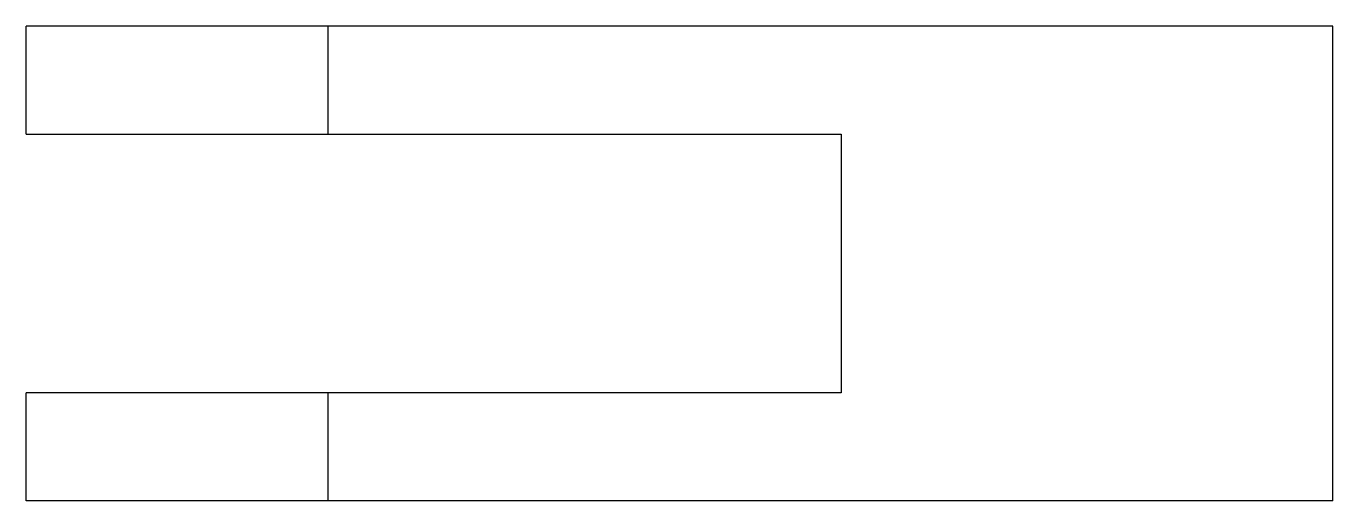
# Model space of a CAD drawing. Header units: metres. Extents: x -17.8 to 42.8, y -22 to 0.
import ezdxf

# ---------------------------------------------------------------- set-up
doc = ezdxf.new("R2010")
doc.units = ezdxf.units.M

msp = doc.modelspace()

# ---------------------------------------------------------------- linework, layer by layer
for points in [[(-17.8, -5), (-17.8, -4.9), (-17.8, -4.8), (-17.8, -4.7), (-17.8, -4.6), (-17.8, -4.5), (-17.8, -4.4), (-17.8, -4.3), (-17.8, -4.2), (-17.8, -4.1), (-17.8, -4), (-17.8, -3.9), (-17.8, -3.8), (-17.8, -3.7), (-17.8, -3.6), (-17.8, -3.5), (-17.8, -3.4), (-17.8, -3.3), (-17.8, -3.2), (-17.8, -3.1), (-17.8, -3), (-17.8, -2.9), (-17.8, -2.8), (-17.8, -2.7), (-17.8, -2.6), (-17.8, -2.5), (-17.8, -2.4), (-17.8, -2.3), (-17.8, -2.2), (-17.8, -2.1), (-17.8, -2), (-17.8, -1.9), (-17.8, -1.8), (-17.8, -1.7), (-17.8, -1.6), (-17.8, -1.5), (-17.8, -1.4), (-17.8, -1.3), (-17.8, -1.2), (-17.8, -1.1), (-17.8, -1), (-17.8, -0.9), (-17.8, -0.8), (-17.8, -0.7), (-17.8, -0.6), (-17.8, -0.5), (-17.8, -0.4), (-17.8, -0.3), (-17.8, -0.2), (-17.8, -0.1), (-17.8, 0)], [(-3.8, 0), (-3.849, 0), (-3.898, 0), (-3.947, 0), (-4.038, 0), (-4.183, 0), (-4.328, 0), (-4.473, 0), (-4.693, 0), (-4.927, 0), (-5.16, 0), (-5.416, 0), (-5.726, 0), (-6.037, 0), (-6.347, 0), (-6.701, 0), (-7.073, 0), (-7.444, 0), (-7.822, 0), (-8.236, 0), (-8.651, 0), (-9.065, 0), (-9.492, 0), (-9.928, 0), (-10.364, 0), (-10.8, 0), (-11.236, 0), (-11.672, 0), (-12.108, 0), (-12.535, 0), (-12.949, 0), (-13.364, 0), (-13.778, 0), (-14.156, 0), (-14.527, 0), (-14.899, 0), (-15.253, 0), (-15.563, 0), (-15.874, 0), (-16.184, 0), (-16.44, 0), (-16.673, 0), (-16.907, 0), (-17.127, 0), (-17.272, 0), (-17.417, 0), (-17.562, 0), (-17.653, 0), (-17.702, 0), (-17.751, 0), (-17.8, 0)], [(-3.8, -5), (-3.8, -4.9), (-3.8, -4.8), (-3.8, -4.7), (-3.8, -4.6), (-3.8, -4.5), (-3.8, -4.4), (-3.8, -4.3), (-3.8, -4.2), (-3.8, -4.1), (-3.8, -4), (-3.8, -3.9), (-3.8, -3.8), (-3.8, -3.7), (-3.8, -3.6), (-3.8, -3.5), (-3.8, -3.4), (-3.8, -3.3), (-3.8, -3.2), (-3.8, -3.1), (-3.8, -3), (-3.8, -2.9), (-3.8, -2.8), (-3.8, -2.7), (-3.8, -2.6), (-3.8, -2.5), (-3.8, -2.4), (-3.8, -2.3), (-3.8, -2.2), (-3.8, -2.1), (-3.8, -2), (-3.8, -1.9), (-3.8, -1.8), (-3.8, -1.7), (-3.8, -1.6), (-3.8, -1.5), (-3.8, -1.4), (-3.8, -1.3), (-3.8, -1.2), (-3.8, -1.1), (-3.8, -1), (-3.8, -0.9), (-3.8, -0.8), (-3.8, -0.7), (-3.8, -0.6), (-3.8, -0.5), (-3.8, -0.4), (-3.8, -0.3), (-3.8, -0.2), (-3.8, -0.1), (-3.8, 0)], [(42.8, 0), (41.868, 0), (40.936, 0), (40.004, 0), (39.072, 0), (38.14, 0), (37.208, 0), (36.276, 0), (35.344, 0), (34.412, 0), (33.48, 0), (32.548, 0), (31.616, 0), (30.684, 0), (29.752, 0), (28.82, 0), (27.888, 0), (26.956, 0), (26.024, 0), (25.092, 0), (24.16, 0), (23.228, 0), (22.296, 0), (21.364, 0), (20.432, 0), (19.5, 0), (18.568, 0), (17.636, 0), (16.704, 0), (15.772, 0), (14.84, 0), (13.908, 0), (12.976, 0), (12.044, 0), (11.112, 0), (10.18, 0), (9.248, 0), (8.316, 0), (7.384, 0), (6.452, 0), (5.52, 0), (4.588, 0), (3.656, 0), (2.724, 0), (1.792, 0), (0.86, 0), (-0.072, 0), (-1.004, 0), (-1.936, 0), (-2.868, 0), (-3.8, 0)], [(42.8, -22), (42.8, -21.56), (42.8, -21.12), (42.8, -20.68), (42.8, -20.24), (42.8, -19.8), (42.8, -19.36), (42.8, -18.92), (42.8, -18.48), (42.8, -18.04), (42.8, -17.6), (42.8, -17.16), (42.8, -16.72), (42.8, -16.28), (42.8, -15.84), (42.8, -15.4), (42.8, -14.96), (42.8, -14.52), (42.8, -14.08), (42.8, -13.64), (42.8, -13.2), (42.8, -12.76), (42.8, -12.32), (42.8, -11.88), (42.8, -11.44), (42.8, -11), (42.8, -10.56), (42.8, -10.12), (42.8, -9.68), (42.8, -9.24), (42.8, -8.8), (42.8, -8.36), (42.8, -7.92), (42.8, -7.48), (42.8, -7.04), (42.8, -6.6), (42.8, -6.16), (42.8, -5.72), (42.8, -5.28), (42.8, -4.84), (42.8, -4.4), (42.8, -3.96), (42.8, -3.52), (42.8, -3.08), (42.8, -2.64), (42.8, -2.2), (42.8, -1.76), (42.8, -1.32), (42.8, -0.88), (42.8, -0.44), (42.8, 0)], [(-17.8, -5), (-17.751, -5), (-17.702, -5), (-17.653, -5), (-17.562, -5), (-17.417, -5), (-17.272, -5), (-17.127, -5), (-16.907, -5), (-16.673, -5), (-16.44, -5), (-16.184, -5), (-15.874, -5), (-15.563, -5), (-15.253, -5), (-14.899, -5), (-14.527, -5), (-14.156, -5), (-13.778, -5), (-13.364, -5), (-12.949, -5), (-12.535, -5), (-12.108, -5), (-11.672, -5), (-11.236, -5), (-10.8, -5), (-10.364, -5), (-9.928, -5), (-9.492, -5), (-9.065, -5), (-8.651, -5), (-8.236, -5), (-7.822, -5), (-7.444, -5), (-7.073, -5), (-6.701, -5), (-6.347, -5), (-6.037, -5), (-5.726, -5), (-5.416, -5), (-5.16, -5), (-4.927, -5), (-4.693, -5), (-4.473, -5), (-4.328, -5), (-4.183, -5), (-4.038, -5), (-3.947, -5), (-3.898, -5), (-3.849, -5), (-3.8, -5)], [(-3.8, -5), (-3.324, -5), (-2.848, -5), (-2.372, -5), (-1.896, -5), (-1.42, -5), (-0.944, -5), (-0.468, -5), (0.008, -5), (0.484, -5), (0.96, -5), (1.436, -5), (1.912, -5), (2.388, -5), (2.864, -5), (3.34, -5), (3.816, -5), (4.292, -5), (4.768, -5), (5.244, -5), (5.72, -5), (6.196, -5), (6.672, -5), (7.148, -5), (7.624, -5), (8.1, -5), (8.576, -5), (9.052, -5), (9.528, -5), (10.004, -5), (10.48, -5), (10.956, -5), (11.432, -5), (11.908, -5), (12.384, -5), (12.86, -5), (13.336, -5), (13.812, -5), (14.288, -5), (14.764, -5), (15.24, -5), (15.716, -5), (16.192, -5), (16.668, -5), (17.144, -5), (17.62, -5), (18.096, -5), (18.572, -5), (19.048, -5), (19.524, -5), (20, -5)], [(20, -5), (20, -5.24), (20, -5.48), (20, -5.72), (20, -5.96), (20, -6.2), (20, -6.44), (20, -6.68), (20, -6.92), (20, -7.16), (20, -7.4), (20, -7.64), (20, -7.88), (20, -8.12), (20, -8.36), (20, -8.6), (20, -8.84), (20, -9.08), (20, -9.32), (20, -9.56), (20, -9.8), (20, -10.04), (20, -10.28), (20, -10.52), (20, -10.76), (20, -11), (20, -11.24), (20, -11.48), (20, -11.72), (20, -11.96), (20, -12.2), (20, -12.44), (20, -12.68), (20, -12.92), (20, -13.16), (20, -13.4), (20, -13.64), (20, -13.88), (20, -14.12), (20, -14.36), (20, -14.6), (20, -14.84), (20, -15.08), (20, -15.32), (20, -15.56), (20, -15.8), (20, -16.04), (20, -16.28), (20, -16.52), (20, -16.76), (20, -17)], [(-3.8, -17), (-3.849, -17), (-3.898, -17), (-3.947, -17), (-4.038, -17), (-4.183, -17), (-4.328, -17), (-4.473, -17), (-4.693, -17), (-4.927, -17), (-5.16, -17), (-5.416, -17), (-5.726, -17), (-6.037, -17), (-6.347, -17), (-6.701, -17), (-7.073, -17), (-7.444, -17), (-7.822, -17), (-8.236, -17), (-8.651, -17), (-9.065, -17), (-9.492, -17), (-9.928, -17), (-10.364, -17), (-10.8, -17), (-11.236, -17), (-11.672, -17), (-12.108, -17), (-12.535, -17), (-12.949, -17), (-13.364, -17), (-13.778, -17), (-14.156, -17), (-14.527, -17), (-14.899, -17), (-15.253, -17), (-15.563, -17), (-15.874, -17), (-16.184, -17), (-16.44, -17), (-16.673, -17), (-16.907, -17), (-17.127, -17), (-17.272, -17), (-17.417, -17), (-17.562, -17), (-17.653, -17), (-17.702, -17), (-17.751, -17), (-17.8, -17)], [(-17.8, -22), (-17.8, -21.9), (-17.8, -21.8), (-17.8, -21.7), (-17.8, -21.6), (-17.8, -21.5), (-17.8, -21.4), (-17.8, -21.3), (-17.8, -21.2), (-17.8, -21.1), (-17.8, -21), (-17.8, -20.9), (-17.8, -20.8), (-17.8, -20.7), (-17.8, -20.6), (-17.8, -20.5), (-17.8, -20.4), (-17.8, -20.3), (-17.8, -20.2), (-17.8, -20.1), (-17.8, -20), (-17.8, -19.9), (-17.8, -19.8), (-17.8, -19.7), (-17.8, -19.6), (-17.8, -19.5), (-17.8, -19.4), (-17.8, -19.3), (-17.8, -19.2), (-17.8, -19.1), (-17.8, -19), (-17.8, -18.9), (-17.8, -18.8), (-17.8, -18.7), (-17.8, -18.6), (-17.8, -18.5), (-17.8, -18.4), (-17.8, -18.3), (-17.8, -18.2), (-17.8, -18.1), (-17.8, -18), (-17.8, -17.9), (-17.8, -17.8), (-17.8, -17.7), (-17.8, -17.6), (-17.8, -17.5), (-17.8, -17.4), (-17.8, -17.3), (-17.8, -17.2), (-17.8, -17.1), (-17.8, -17)], [(20, -17), (19.524, -17), (19.048, -17), (18.572, -17), (18.096, -17), (17.62, -17), (17.144, -17), (16.668, -17), (16.192, -17), (15.716, -17), (15.24, -17), (14.764, -17), (14.288, -17), (13.812, -17), (13.336, -17), (12.86, -17), (12.384, -17), (11.908, -17), (11.432, -17), (10.956, -17), (10.48, -17), (10.004, -17), (9.528, -17), (9.052, -17), (8.576, -17), (8.1, -17), (7.624, -17), (7.148, -17), (6.672, -17), (6.196, -17), (5.72, -17), (5.244, -17), (4.768, -17), (4.292, -17), (3.816, -17), (3.34, -17), (2.864, -17), (2.388, -17), (1.912, -17), (1.436, -17), (0.96, -17), (0.484, -17), (0.008, -17), (-0.468, -17), (-0.944, -17), (-1.42, -17), (-1.896, -17), (-2.372, -17), (-2.848, -17), (-3.324, -17), (-3.8, -17)], [(-3.8, -22), (-3.8, -21.9), (-3.8, -21.8), (-3.8, -21.7), (-3.8, -21.6), (-3.8, -21.5), (-3.8, -21.4), (-3.8, -21.3), (-3.8, -21.2), (-3.8, -21.1), (-3.8, -21), (-3.8, -20.9), (-3.8, -20.8), (-3.8, -20.7), (-3.8, -20.6), (-3.8, -20.5), (-3.8, -20.4), (-3.8, -20.3), (-3.8, -20.2), (-3.8, -20.1), (-3.8, -20), (-3.8, -19.9), (-3.8, -19.8), (-3.8, -19.7), (-3.8, -19.6), (-3.8, -19.5), (-3.8, -19.4), (-3.8, -19.3), (-3.8, -19.2), (-3.8, -19.1), (-3.8, -19), (-3.8, -18.9), (-3.8, -18.8), (-3.8, -18.7), (-3.8, -18.6), (-3.8, -18.5), (-3.8, -18.4), (-3.8, -18.3), (-3.8, -18.2), (-3.8, -18.1), (-3.8, -18), (-3.8, -17.9), (-3.8, -17.8), (-3.8, -17.7), (-3.8, -17.6), (-3.8, -17.5), (-3.8, -17.4), (-3.8, -17.3), (-3.8, -17.2), (-3.8, -17.1), (-3.8, -17)], [(-3.8, -22), (-3.849, -22), (-3.898, -22), (-3.947, -22), (-4.038, -22), (-4.183, -22), (-4.328, -22), (-4.473, -22), (-4.693, -22), (-4.927, -22), (-5.16, -22), (-5.416, -22), (-5.726, -22), (-6.037, -22), (-6.347, -22), (-6.701, -22), (-7.073, -22), (-7.444, -22), (-7.822, -22), (-8.236, -22), (-8.651, -22), (-9.065, -22), (-9.492, -22), (-9.928, -22), (-10.364, -22), (-10.8, -22), (-11.236, -22), (-11.672, -22), (-12.108, -22), (-12.535, -22), (-12.949, -22), (-13.364, -22), (-13.778, -22), (-14.156, -22), (-14.527, -22), (-14.899, -22), (-15.253, -22), (-15.563, -22), (-15.874, -22), (-16.184, -22), (-16.44, -22), (-16.673, -22), (-16.907, -22), (-17.127, -22), (-17.272, -22), (-17.417, -22), (-17.562, -22), (-17.653, -22), (-17.702, -22), (-17.751, -22), (-17.8, -22)], [(42.8, -22), (41.868, -22), (40.936, -22), (40.004, -22), (39.072, -22), (38.14, -22), (37.208, -22), (36.276, -22), (35.344, -22), (34.412, -22), (33.48, -22), (32.548, -22), (31.616, -22), (30.684, -22), (29.752, -22), (28.82, -22), (27.888, -22), (26.956, -22), (26.024, -22), (25.092, -22), (24.16, -22), (23.228, -22), (22.296, -22), (21.364, -22), (20.432, -22), (19.5, -22), (18.568, -22), (17.636, -22), (16.704, -22), (15.772, -22), (14.84, -22), (13.908, -22), (12.976, -22), (12.044, -22), (11.112, -22), (10.18, -22), (9.248, -22), (8.316, -22), (7.384, -22), (6.452, -22), (5.52, -22), (4.588, -22), (3.656, -22), (2.724, -22), (1.792, -22), (0.86, -22), (-0.072, -22), (-1.004, -22), (-1.936, -22), (-2.868, -22), (-3.8, -22)]]:
    msp.add_lwpolyline(points)

doc.saveas('drawing.dxf')
